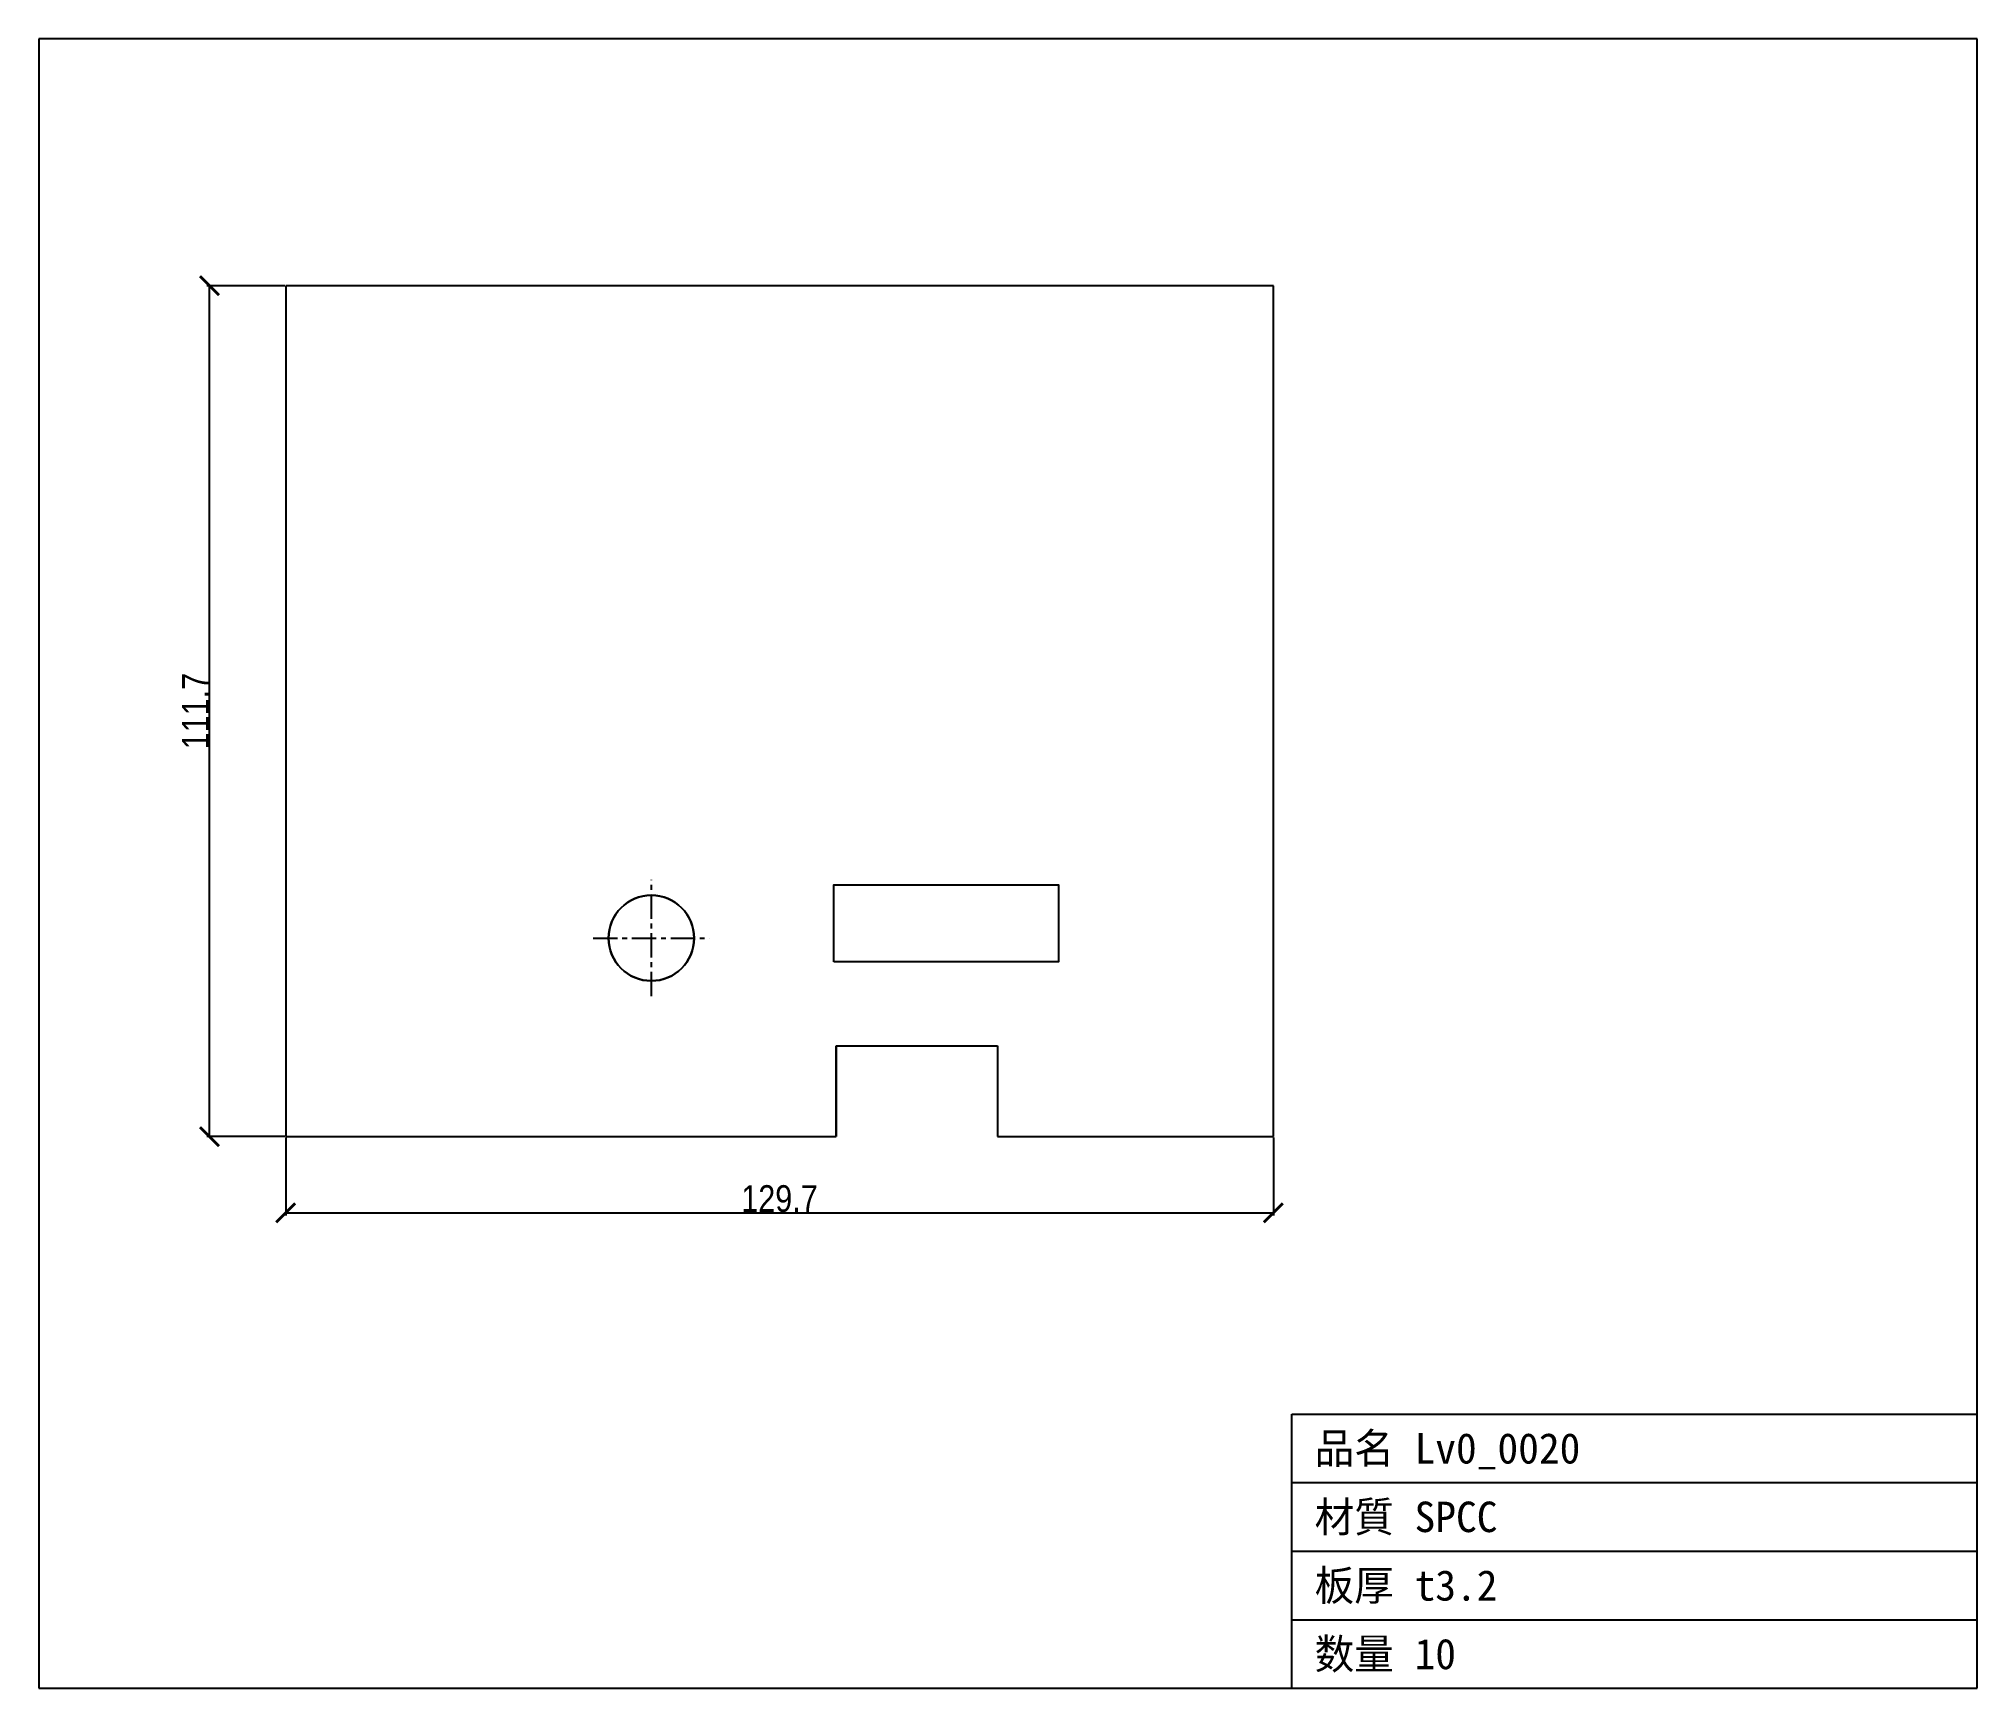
# Model space of a CAD drawing. Header units: millimetres. Extents: x -32 to 222, y -72 to 144.
import ezdxf

# ---------------------------------------------------------------- set-up
doc = ezdxf.new("R2010")
doc.units = ezdxf.units.MM
doc.linetypes.add('CENTER', pattern=[5.08, 3.175, -0.635, 0.635, -0.635])
for name, color, linetype in [('12', 7, 'Continuous'), ('14', 7, 'Continuous'), ('16', 7, 'Continuous'), ('5', 7, 'Continuous'), ('9', 7, 'Continuous')]:
    doc.layers.add(name, color=color, linetype=linetype)
doc.styles.add('OpenSansCondensed-Light', font='OpenSansCondensed-Light.ttf')
doc.dimstyles.new('EZDXF', dxfattribs={"dimtxt": 0.25, "dimasz": 0.175, "dimexe": 0.375, "dimexo": 0.125, "dimgap": 0.1, "dimtad": 1, "dimlfac": 100, "dimzin": 12, "dimdsep": 46, "dimtxsty": 'OpenSansCondensed-Light', "dimblk": 'ARCHTICK', "dimcen": 2.5, "dimazin": 3, "dimtfac": 0.5, "dimtmove": 2, "dimatfit": 3})

# ---------------------------------------------------------------- blocks, each defined once
blk = doc.blocks.new('_ARCHTICK')
at = {"color": 0, "linetype": 'BYBLOCK', "const_width": 0.15}
blk.add_lwpolyline([(-0.5, -0.5), (0.5, 0.5)], dxfattribs=at)

msp = doc.modelspace()

# ---------------------------------------------------------------- linework, layer by layer
at = {"layer": '14', "color": 7, "linetype": 'CONTINUOUS'}
for p, q in [((222.1, 144.14), (-32.42, 144.14)), ((-32.42, 144.14), (-32.42, -72.42)), ((222.1, -72.42), (222.1, 144.14)), ((132.1, -72.42), (132.1, -36.42)), ((132.1, -36.42), (222.1, -36.42)), ((132.1, -45.42), (222.1, -45.42)), ((132.1, -54.42), (222.1, -54.42)), ((132.1, -63.42), (222.1, -63.42)), ((-32.42, -72.42), (222.1, -72.42))]:
    msp.add_line(p, q, dxfattribs=at)
at = {"layer": '5', "color": 7, "linetype": 'CONTINUOUS'}
for p, q in [((129.68, 111.72), (0, 111.72)), ((0, 111.72), (0, 0)), ((129.68, 0), (129.68, 111.72)), ((72.27, 0), (72.27, 11.92)), ((72.27, 11.92), (72.27, 0)), ((72.27, 11.92), (93.44, 11.92)), ((93.44, 11.92), (93.44, 0)), ((0, 0), (72.26, 0)), ((93.44, 0), (129.68, 0))]:
    msp.add_line(p, q, dxfattribs=at)
msp.add_lwpolyline([(71.97, 22.93), (71.97, 33.08), (101.46, 33.08), (101.46, 22.93)], close=True, dxfattribs=at)
msp.add_circle((48.01, 26.07), 5.62, dxfattribs=at)
for start, end in [(0, 180), (180, 0)]:
    msp.add_arc((48.01, 26.07), 5.62, start, end, dxfattribs=at)
at = {"layer": '9', "color": 1, "linetype": 'CENTER'}
for p, q in [((48.01, 18.45), (48.01, 33.7)), ((40.39, 26.07), (55.64, 26.07))]:
    msp.add_line(p, q, dxfattribs=at)

# ---------------------------------------------------------------- texts
at = {"layer": '12', "color": 2}
for s, p in [('品名 Lv0_0020', (135.1, -42.92)), ('材質 SPCC', (135.1, -51.92)), ('板厚 t3.2', (135.1, -60.92)), ('数量 10', (135.1, -69.92))]:
    msp.add_text(s, height=4, dxfattribs=at).set_placement(p)

# ---------------------------------------------------------------- dimensions: what is measured, and where the dimension line sits
at = {"layer": '16', "color": 8}
msp.add_linear_dim(base=(-10, 0), p1=(0, 0), p2=(0, 111.72), angle=90, dimstyle='EZDXF', override={"dimtxt": 3.5, "dimasz": 2.5, "dimdec": 1, "dimlfac": 1}, dxfattribs=at).render()
msp.add_linear_dim(base=(0, -10), p1=(0, 0), p2=(129.68, 0), dimstyle='EZDXF', override={"dimtxt": 3.5, "dimasz": 2.5, "dimdec": 1, "dimlfac": 1}, dxfattribs=at).render()

doc.saveas('drawing.dxf')
